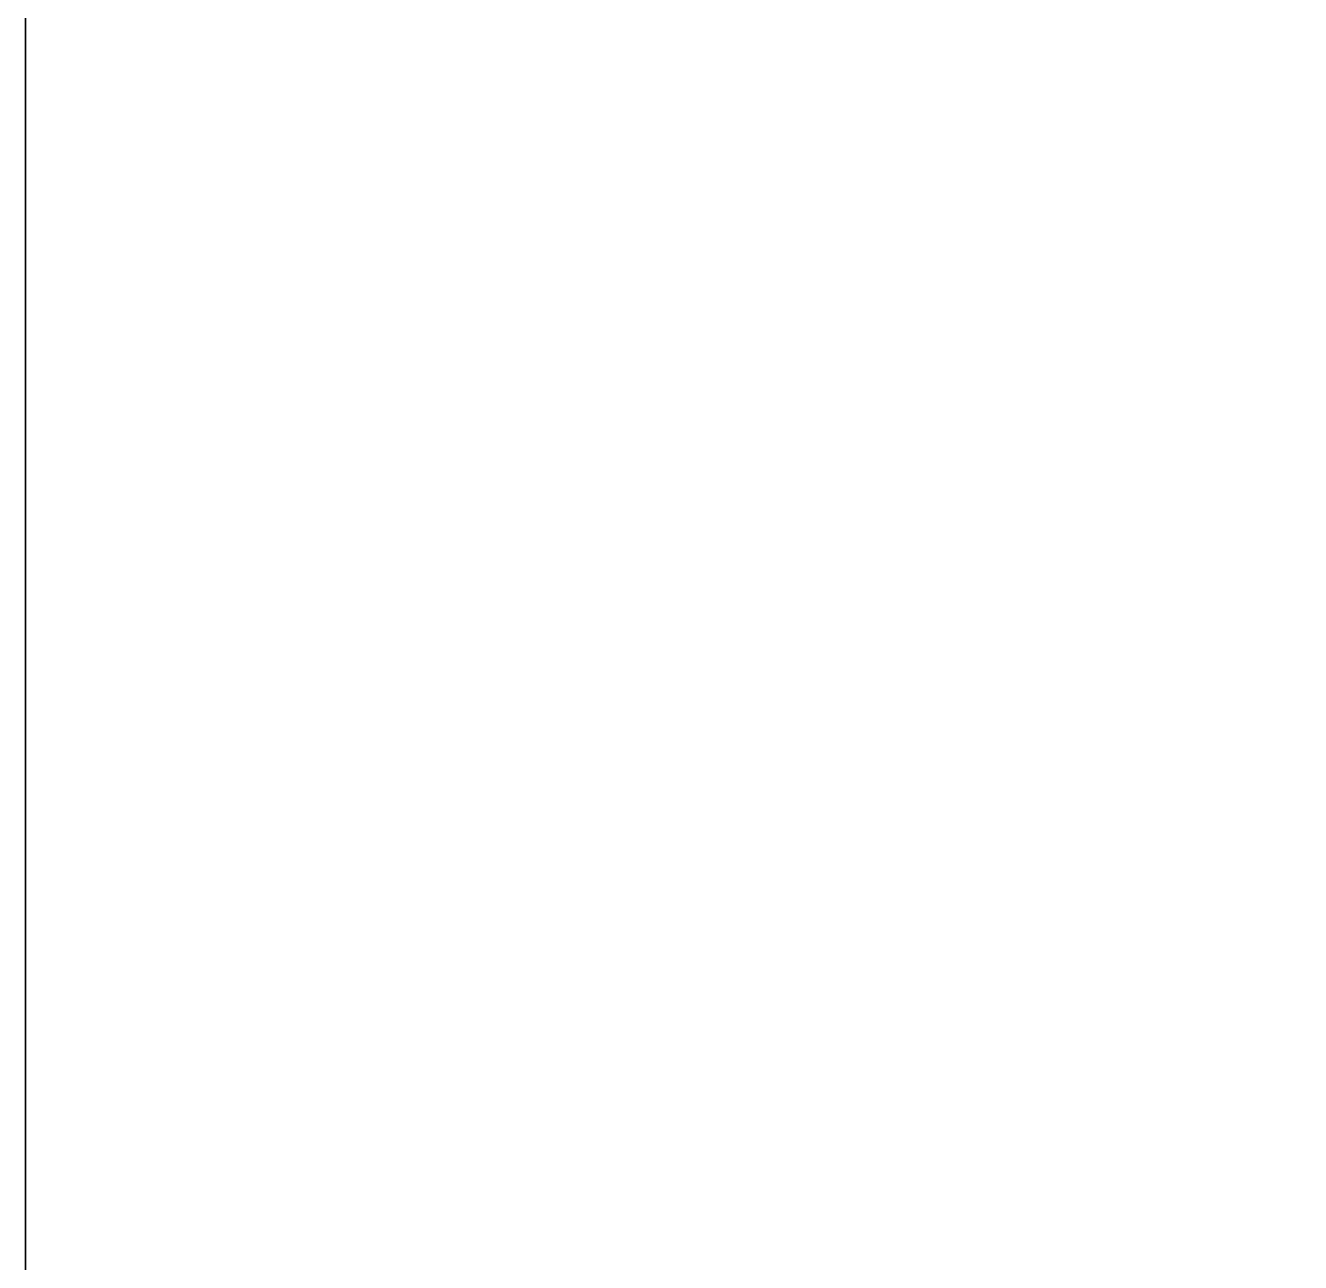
# Model space of a CAD drawing. Extents: x -80 to 2901, y -3352 to 80.
# Drawn here: x 2241 to 2252.15, y -1198.12 to -1187.3 of the extents above; entities that cross this region are included whole.
import ezdxf

# ---------------------------------------------------------------- set-up
doc = ezdxf.new("R2010")
doc.units = 0

# ---------------------------------------------------------------- blocks, each defined once
blk = doc.blocks.new('cocina Juan v2.despensa 1p.puerta std (unica) [1]1', base_point=(1.5, 0, 1798.5))
at = {"layer": 'e-roble nebraska gris', "color": 0}
for points in [[(1.5, 18), (1.5, 0), (184.5, 0), (184.5, 18)], [(184.5, 18, 1798.5), (184.5, 0, 1798.5), (1.5, 0, 1798.5), (1.5, 18, 1798.5)]]:
    blk.add_3dface(points, dxfattribs=at)
at = {"layer": 'e-Roble Nebraska gris', "color": 0}
blk.add_3dface([(1.5, 0, 1798.5), (1.5, 0), (184.5, 0), (184.5, 0, 1798.5)], dxfattribs=at)
blk = doc.blocks.new('cocina Juan v2.despensa 1p.puerta std (unica) [1]')
at = {"layer": 'e-Roble Nebraska gris'}
blk.add_blockref('cocina Juan v2.despensa 1p.puerta std (unica) [1]1', (1.5, 0, 1798.5), dxfattribs=at)
blk = doc.blocks.new('cocina Juan v2.despensa 1p')
at = {"layer": 'cocina Juan v2.despensa 1p.puerta std (unica) [1]'}
blk.add_blockref('cocina Juan v2.despensa 1p.puerta std (unica) [1]', (0, 0), dxfattribs=at)
blk = doc.blocks.new('cocina Juan v2.alacena 1p torre.Door Std (unica) [1]1', base_point=(1.5, 0, 684.5))
at = {"layer": 'e-roble nebraska gris', "color": 0}
for points in [[(1.5, 18, 1.5), (1.5, 0, 1.5), (184.5, 0, 1.5), (184.5, 18, 1.5)], [(184.5, 18, 684.5), (184.5, 0, 684.5), (1.5, 0, 684.5), (1.5, 18, 684.5)]]:
    blk.add_3dface(points, dxfattribs=at)
at = {"layer": 'e-Roble Nebraska gris', "color": 0}
blk.add_3dface([(1.5, 0, 684.5), (1.5, 0, 1.5), (184.5, 0, 1.5), (184.5, 0, 684.5)], dxfattribs=at)
blk = doc.blocks.new('cocina Juan v2.alacena 1p torre.Door Std (unica) [1]')
at = {"layer": 'e-Roble Nebraska gris'}
blk.add_blockref('cocina Juan v2.alacena 1p torre.Door Std (unica) [1]1', (1.5, 0, 684.5), dxfattribs=at)
blk = doc.blocks.new('cocina Juan v2.alacena 1p torre')
at = {"layer": 'cocina Juan v2.alacena 1p torre.Door Std (unica) [1]'}
blk.add_blockref('cocina Juan v2.alacena 1p torre.Door Std (unica) [1]', (0, 0), dxfattribs=at)

msp = doc.modelspace()

# ---------------------------------------------------------------- block references
at = {"rotation": -90}
for name, p in [('cocina Juan v2.despensa 1p', (2241, -1148, 100)), ('cocina Juan v2.alacena 1p torre', (2241, -1148, 1900))]:
    msp.add_blockref(name, p, dxfattribs=at)

doc.saveas('drawing.dxf')
